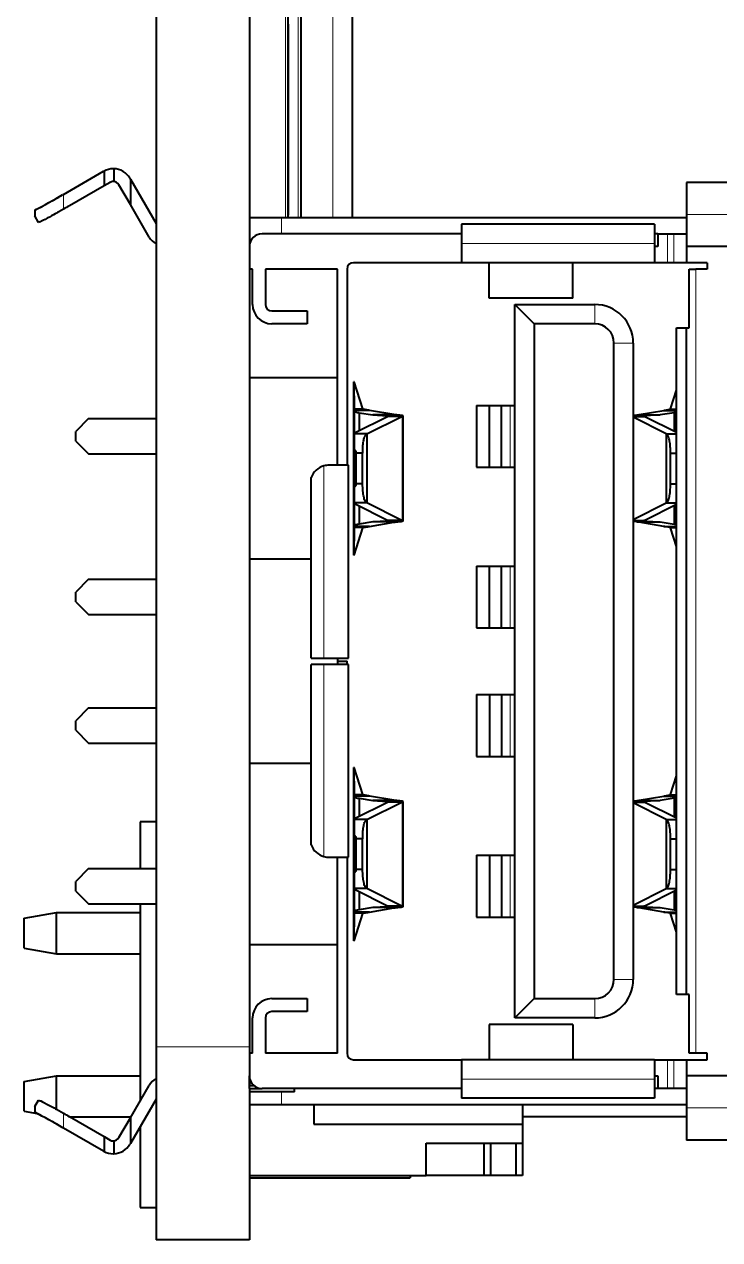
# Model space of a CAD drawing. Header units: millimetres. Extents: x 267.9 to 288.6, y 72.2 to 129.4.
# Drawn here: x 268.55 to 279.36, y 72.24 to 91.15 of the extents above; entities that cross this region are included whole.
import ezdxf

# ---------------------------------------------------------------- set-up
doc = ezdxf.new("R2010")
doc.units = ezdxf.units.MM
doc.header["$LTSCALE"] = 12.7
doc.layers.add('TANGENT_LINES', color=7, linetype='Continuous', lineweight=15)
doc.layers.add('Visible', color=7, linetype='Continuous', lineweight=40)

msp = doc.modelspace()

# ---------------------------------------------------------------- linework, layer by layer
at = {"layer": 'TANGENT_LINES'}
for p, q in [((272.607, 88.142), (272.607, 92.492)), ((272.807, 88.142), (272.807, 92.492)), ((273.347, 88.142), (273.347, 92.242)), ((272.652, 91.151), (272.647, 91.151)), ((272.652, 91.118), (272.647, 91.118)), ((272.652, 91.079), (272.647, 91.079)), ((272.652, 91.02), (272.647, 91.02)), ((272.652, 90.923), (272.647, 90.923)), ((272.652, 90.724), (272.647, 90.724)), ((272.652, 90.558), (272.647, 90.558)), ((272.652, 90.414), (272.647, 90.414)), ((272.652, 90.281), (272.647, 90.281)), ((272.652, 90.237), (272.647, 90.237)), ((272.652, 90.189), (272.647, 90.189)), ((272.652, 90.145), (272.647, 90.145)), ((272.652, 90.113), (272.647, 90.113)), ((272.652, 90.034), (272.647, 90.034)), ((272.652, 90.012), (272.647, 90.012)), ((272.652, 89.996), (272.647, 89.996)), ((272.652, 89.979), (272.647, 89.979)), ((272.652, 89.956), (272.647, 89.956)), ((272.652, 89.94), (272.647, 89.94)), ((272.652, 89.925), (272.647, 89.925)), ((272.652, 89.911), (272.647, 89.911)), ((272.652, 89.883), (272.647, 89.883)), ((272.652, 89.87), (272.647, 89.87)), ((272.652, 89.858), (272.647, 89.858)), ((272.652, 89.831), (272.647, 89.831)), ((272.652, 89.796), (272.647, 89.796)), ((272.652, 89.758), (272.647, 89.758)), ((272.652, 89.718), (272.647, 89.718)), ((272.652, 89.703), (272.647, 89.703)), ((272.652, 89.684), (272.647, 89.684)), ((272.652, 89.666), (272.647, 89.666)), ((272.652, 89.649), (272.647, 89.649)), ((272.652, 89.61), (272.647, 89.61)), ((272.652, 89.566), (272.647, 89.566)), ((272.652, 89.521), (272.647, 89.521)), ((272.652, 89.475), (272.647, 89.475)), ((272.652, 89.453), (272.647, 89.453)), ((272.652, 89.434), (272.647, 89.434)), ((272.652, 89.42), (272.647, 89.42)), ((272.652, 89.412), (272.647, 89.412)), ((272.652, 89.389), (272.647, 89.389)), ((272.652, 89.349), (272.647, 89.349)), ((272.652, 89.305), (272.647, 89.305)), ((272.652, 89.262), (272.647, 89.262)), ((272.652, 89.231), (272.647, 89.231)), ((272.652, 89.207), (272.647, 89.207)), ((272.652, 89.178), (272.647, 89.178)), ((272.652, 89.143), (272.647, 89.143)), ((272.652, 89.104), (272.647, 89.104)), ((272.652, 89.077), (272.647, 89.077)), ((272.652, 89.051), (272.647, 89.051)), ((272.652, 89.015), (272.647, 89.015)), ((272.652, 88.982), (272.647, 88.982)), ((272.652, 88.954), (272.647, 88.954)), ((272.652, 88.927), (272.647, 88.927)), ((272.652, 88.895), (272.647, 88.895)), ((272.652, 88.848), (272.647, 88.848)), ((272.652, 88.818), (272.647, 88.818)), ((272.652, 88.787), (272.647, 88.787)), ((272.652, 88.745), (272.647, 88.745)), ((272.652, 88.717), (272.647, 88.717)), ((272.652, 88.697), (272.647, 88.697)), ((269.157, 88.505), (269.157, 88.275)), ((272.652, 88.677), (272.647, 88.677)), ((272.652, 88.652), (272.647, 88.652)), ((272.652, 88.611), (272.647, 88.611)), ((272.652, 88.563), (272.647, 88.563)), ((272.652, 88.518), (272.647, 88.518)), ((272.652, 88.488), (272.647, 88.488)), ((272.652, 88.465), (272.647, 88.465)), ((272.652, 88.443), (272.647, 88.443)), ((272.652, 88.427), (272.647, 88.427)), ((272.652, 88.422), (272.647, 88.422)), ((272.652, 88.42), (272.647, 88.42)), ((272.652, 88.417), (272.647, 88.417)), ((272.652, 88.411), (272.647, 88.411)), ((272.652, 88.404), (272.647, 88.404)), ((272.652, 88.379), (272.647, 88.379)), ((272.652, 88.355), (272.647, 88.355)), ((272.652, 88.338), (272.647, 88.338)), ((272.652, 88.331), (272.647, 88.331)), ((272.652, 88.326), (272.647, 88.326)), ((272.652, 88.317), (272.647, 88.317)), ((272.547, 88.142), (272.547, 87.892)), ((272.652, 88.301), (272.647, 88.301)), ((272.652, 88.286), (272.647, 88.286)), ((272.652, 88.276), (272.647, 88.276)), ((272.652, 88.271), (272.647, 88.271)), ((272.652, 88.267), (272.647, 88.267)), ((272.652, 88.262), (272.647, 88.262)), ((272.652, 88.254), (272.647, 88.254)), ((272.652, 88.244), (272.647, 88.244)), ((272.652, 88.227), (272.647, 88.227)), ((272.652, 88.219), (272.647, 88.219)), ((272.652, 88.211), (272.647, 88.211)), ((281.847, 88.192), (278.847, 88.192)), ((278.347, 87.742), (275.347, 87.742)), ((278.547, 87.442), (278.547, 87.892)), ((278.647, 87.442), (278.647, 87.892)), ((278.988, 87.342), (278.988, 75.142)), ((277.417, 86.792), (277.417, 86.492)), ((278.017, 86.192), (277.717, 86.192)), ((273.675, 85.166), (273.675, 84.786)), ((276.101, 84.262), (276.101, 85.222)), ((273.207, 81.292), (273.207, 84.281)), ((273.675, 83.699), (273.675, 83.318)), ((276.101, 81.762), (276.101, 82.722)), ((273.207, 78.203), (273.207, 81.192)), ((276.101, 80.722), (276.101, 79.762)), ((273.675, 79.166), (273.675, 78.786)), ((276.101, 78.222), (276.101, 77.262)), ((273.675, 77.699), (273.675, 77.318)), ((277.717, 76.292), (278.017, 76.292)), ((277.417, 75.992), (277.417, 75.692)), ((272.047, 75.242), (270.597, 75.242)), ((278.547, 74.592), (278.547, 75.042)), ((278.647, 74.592), (278.647, 75.042)), ((278.347, 74.742), (275.347, 74.742)), ((272.547, 74.342), (272.547, 74.542)), ((269.157, 74.209), (269.157, 73.979)), ((281.847, 74.292), (278.847, 74.292))]:
    msp.add_line(p, q, dxfattribs=at)
at = {"layer": 'Visible'}
for p, q in [((270.597, 125.242), (270.597, 75.242)), ((272.047, 110.942), (272.047, 87.692)), ((272.647, 92.492), (272.647, 88.142)), ((272.847, 92.492), (272.847, 88.142)), ((273.647, 92.242), (273.647, 88.142)), ((272.652, 91.151), (272.652, 91.118)), ((272.652, 91.118), (272.652, 91.079)), ((272.652, 91.079), (272.652, 91.02)), ((272.652, 91.02), (272.652, 90.923)), ((272.652, 90.923), (272.652, 90.724)), ((272.652, 90.724), (272.652, 90.558)), ((272.652, 90.558), (272.652, 90.414)), ((272.652, 90.414), (272.652, 90.281)), ((272.652, 90.281), (272.652, 90.237)), ((272.652, 90.237), (272.652, 90.189)), ((272.652, 90.048), (272.647, 90.048)), ((272.652, 90.189), (272.652, 90.145)), ((272.652, 90.145), (272.652, 90.113)), ((272.652, 90.113), (272.652, 90.048)), ((272.652, 90.048), (272.652, 90.034)), ((272.652, 90.034), (272.652, 90.012)), ((272.652, 90.012), (272.652, 89.996)), ((272.847, 90.028), (272.847, 89.867)), ((272.652, 89.902), (272.647, 89.902)), ((272.652, 89.895), (272.647, 89.895)), ((272.652, 89.996), (272.652, 89.979)), ((272.652, 89.979), (272.652, 89.955)), ((272.652, 89.955), (272.652, 89.94)), ((272.652, 89.94), (272.652, 89.924)), ((272.652, 89.924), (272.652, 89.911)), ((272.652, 89.911), (272.652, 89.902)), ((272.652, 89.902), (272.652, 89.895)), ((272.652, 89.895), (272.652, 89.883)), ((272.652, 89.883), (272.652, 89.87)), ((272.652, 89.87), (272.652, 89.858)), ((272.652, 89.858), (272.652, 89.831)), ((272.652, 89.831), (272.652, 89.796)), ((272.652, 89.796), (272.652, 89.758)), ((272.652, 89.758), (272.652, 89.718)), ((272.652, 89.718), (272.652, 89.703)), ((272.652, 89.703), (272.652, 89.684)), ((272.652, 89.684), (272.652, 89.666)), ((272.652, 89.666), (272.652, 89.649)), ((272.652, 89.649), (272.652, 89.61)), ((272.652, 89.61), (272.652, 89.566)), ((272.652, 89.566), (272.652, 89.521)), ((272.652, 89.521), (272.652, 89.475)), ((272.652, 89.475), (272.652, 89.453)), ((272.652, 89.453), (272.652, 89.434)), ((272.652, 89.434), (272.652, 89.42)), ((272.652, 89.42), (272.652, 89.412)), ((272.652, 89.412), (272.652, 89.389)), ((272.652, 89.389), (272.652, 89.349)), ((272.652, 89.349), (272.652, 89.305)), ((272.652, 89.305), (272.652, 89.262)), ((272.652, 89.262), (272.652, 89.231)), ((272.652, 89.231), (272.652, 89.207)), ((272.652, 89.207), (272.652, 89.178)), ((272.652, 89.178), (272.652, 89.143)), ((272.652, 89.143), (272.652, 89.104)), ((272.652, 89.104), (272.652, 89.077)), ((272.652, 89.077), (272.652, 89.051)), ((269.937, 88.904), (269.937, 88.704)), ((272.652, 89.051), (272.652, 89.015)), ((272.652, 89.015), (272.652, 88.982)), ((272.652, 88.982), (272.652, 88.954)), ((272.652, 88.954), (272.652, 88.927)), ((272.652, 88.927), (272.652, 88.895)), ((272.652, 88.895), (272.652, 88.848)), ((269.157, 88.505), (269.78, 88.864)), ((269.787, 88.868), (269.787, 88.637)), ((269.88, 88.691), (269.787, 88.637)), ((270.19, 88.755), (270.196, 88.744)), ((270.196, 88.744), (270.597, 88.054)), ((270.196, 88.744), (270.196, 88.347)), ((272.652, 88.848), (272.652, 88.818)), ((272.652, 88.818), (272.652, 88.787)), ((272.652, 88.787), (272.652, 88.745)), ((272.652, 88.745), (272.652, 88.717)), ((272.652, 88.717), (272.652, 88.697)), ((272.652, 88.697), (272.652, 88.677)), ((281.847, 88.692), (278.847, 88.692)), ((278.847, 88.692), (278.847, 88.192)), ((269.149, 88.501), (269.157, 88.505)), ((269.787, 88.637), (269.249, 88.328)), ((270.196, 88.347), (270.018, 88.655)), ((272.652, 88.677), (272.652, 88.652)), ((272.652, 88.652), (272.652, 88.611)), ((272.652, 88.611), (272.652, 88.563)), ((272.652, 88.563), (272.652, 88.518)), ((272.652, 88.518), (272.652, 88.488)), ((270.489, 87.842), (270.196, 88.347)), ((272.652, 88.332), (272.647, 88.332)), ((272.652, 88.488), (272.652, 88.465)), ((272.652, 88.465), (272.652, 88.443)), ((272.652, 88.443), (272.652, 88.427)), ((272.652, 88.427), (272.652, 88.422)), ((272.652, 88.422), (272.652, 88.42)), ((272.652, 88.42), (272.652, 88.417)), ((272.652, 88.417), (272.652, 88.411)), ((272.652, 88.411), (272.652, 88.404)), ((272.652, 88.404), (272.652, 88.379)), ((272.652, 88.379), (272.652, 88.355)), ((272.652, 88.355), (272.652, 88.338)), ((272.652, 88.338), (272.652, 88.332)), ((272.652, 88.332), (272.652, 88.331)), ((272.652, 88.331), (272.652, 88.326)), ((272.652, 88.326), (272.652, 88.317)), ((272.652, 88.317), (272.652, 88.301)), ((268.71, 88.26), (268.71, 88.171)), ((268.769, 88.07), (268.71, 88.171)), ((269.157, 88.275), (269.083, 88.234)), ((269.157, 88.275), (269.083, 88.234)), ((272.547, 88.142), (272.047, 88.142)), ((278.847, 88.142), (272.547, 88.142)), ((272.652, 88.269), (272.647, 88.269)), ((272.647, 88.219), (272.652, 88.219)), ((272.647, 88.207), (272.652, 88.207)), ((272.652, 88.196), (272.647, 88.196)), ((272.652, 88.191), (272.647, 88.191)), ((272.652, 88.183), (272.647, 88.183)), ((272.647, 88.181), (272.652, 88.181)), ((272.652, 88.301), (272.652, 88.286)), ((272.652, 88.286), (272.652, 88.276)), ((272.652, 88.276), (272.652, 88.271)), ((272.652, 88.271), (272.652, 88.269)), ((272.652, 88.269), (272.652, 88.267)), ((272.652, 88.267), (272.652, 88.262)), ((272.652, 88.262), (272.652, 88.254)), ((272.652, 88.254), (272.652, 88.244)), ((272.652, 88.244), (272.652, 88.227)), ((272.652, 88.227), (272.652, 88.219)), ((272.652, 88.219), (272.652, 88.219)), ((272.652, 88.218), (272.652, 88.211)), ((272.652, 88.211), (272.652, 88.207)), ((272.652, 88.207), (272.652, 88.197)), ((272.652, 88.196), (272.652, 88.191)), ((272.652, 88.191), (272.652, 88.183)), ((272.652, 88.183), (272.652, 88.181)), ((278.847, 88.192), (278.847, 87.692)), ((275.347, 88.042), (275.347, 87.742)), ((278.347, 88.042), (275.347, 88.042)), ((278.347, 88.042), (278.347, 87.742)), ((275.347, 87.892), (272.247, 87.892)), ((275.347, 87.742), (275.347, 87.442)), ((278.397, 87.892), (278.347, 87.892)), ((278.347, 87.742), (278.347, 87.442)), ((278.397, 87.892), (278.397, 87.692)), ((278.397, 87.892), (278.547, 87.892)), ((278.547, 87.892), (278.647, 87.892)), ((278.647, 87.892), (278.847, 87.892)), ((272.047, 87.692), (272.047, 87.342)), ((278.397, 87.692), (278.347, 87.692)), ((278.847, 87.692), (278.847, 87.442)), ((281.847, 87.692), (278.847, 87.692)), ((275.347, 87.442), (273.667, 87.442)), ((278.347, 87.442), (275.347, 87.442)), ((275.777, 86.892), (275.777, 87.442)), ((277.077, 86.892), (277.077, 87.442)), ((278.547, 87.442), (278.347, 87.442)), ((278.647, 87.442), (278.547, 87.442)), ((278.847, 87.442), (278.647, 87.442)), ((279.168, 87.442), (278.847, 87.442)), ((279.168, 87.442), (279.168, 87.342)), ((272.047, 87.342), (272.047, 85.652)), ((272.097, 87.342), (272.047, 87.342)), ((272.097, 86.792), (272.097, 87.342)), ((272.297, 87.342), (272.297, 86.792)), ((273.417, 87.342), (272.297, 87.342)), ((273.417, 84.292), (273.417, 87.342)), ((273.567, 87.342), (273.567, 84.292)), ((278.888, 86.427), (278.888, 87.342)), ((278.888, 87.342), (278.988, 87.342)), ((279.168, 87.342), (278.988, 87.342)), ((277.077, 86.892), (275.777, 86.892)), ((272.397, 86.692), (272.947, 86.692)), ((272.947, 86.692), (272.947, 86.492)), ((276.177, 75.692), (276.177, 86.792)), ((276.177, 86.792), (276.477, 86.492)), ((276.177, 86.792), (277.417, 86.792)), ((272.947, 86.492), (272.397, 86.492)), ((277.417, 86.492), (276.477, 86.492)), ((276.477, 86.492), (276.477, 75.992)), ((278.688, 76.057), (278.688, 86.427)), ((278.688, 86.427), (278.847, 86.427)), ((278.847, 76.057), (278.847, 86.427)), ((278.847, 86.427), (278.888, 86.427)), ((277.717, 76.292), (277.717, 86.192)), ((278.017, 86.192), (278.017, 76.292)), ((273.417, 85.652), (272.047, 85.652)), ((272.047, 85.652), (272.047, 82.832)), ((273.673, 84.264), (273.673, 85.591)), ((273.675, 85.591), (273.673, 85.591)), ((273.673, 85.591), (273.675, 85.166)), ((273.809, 85.167), (273.675, 85.591)), ((278.596, 85.167), (278.688, 85.459)), ((273.675, 85.166), (273.675, 85.162)), ((273.818, 85.161), (273.675, 85.161)), ((273.914, 85.145), (273.675, 85.145)), ((273.675, 85.145), (273.675, 85.127)), ((273.675, 85.127), (273.675, 83.357)), ((273.752, 85.109), (273.752, 84.822)), ((273.752, 85.109), (273.967, 85.073)), ((274.294, 85.081), (273.914, 85.145)), ((275.581, 85.222), (275.581, 84.262)), ((275.581, 85.222), (275.783, 85.222)), ((275.783, 85.222), (275.968, 85.222)), ((275.783, 84.262), (275.783, 85.222)), ((275.968, 84.262), (275.968, 85.222)), ((275.968, 85.222), (276.101, 85.222)), ((276.101, 85.222), (276.177, 85.222)), ((278.111, 85.081), (278.491, 85.145)), ((278.653, 85.109), (278.438, 85.073)), ((278.491, 85.145), (278.688, 85.145)), ((278.587, 85.162), (278.688, 85.162)), ((278.653, 85.109), (278.653, 84.822)), ((269.547, 85.017), (269.347, 84.817)), ((269.547, 85.017), (270.597, 85.017)), ((274.208, 85.051), (273.684, 84.788)), ((273.876, 84.78), (274.416, 85.051)), ((273.967, 85.073), (274.19, 85.062)), ((274.334, 85.073), (273.967, 85.073)), ((274.19, 85.062), (274.19, 85.042)), ((274.416, 85.051), (274.208, 85.051)), ((274.237, 85.057), (274.233, 85.056)), ((274.416, 85.051), (274.425, 85.053)), ((274.426, 85.053), (274.438, 85.058)), ((274.426, 85.053), (274.426, 83.432)), ((274.438, 83.427), (274.438, 85.058)), ((278.016, 85.068), (278.071, 85.073)), ((278.017, 85.051), (278.196, 85.051)), ((278.529, 84.78), (278.017, 85.037)), ((278.071, 85.073), (278.438, 85.073)), ((278.167, 85.057), (278.171, 85.056)), ((278.196, 85.051), (278.688, 84.804)), ((278.438, 85.073), (278.215, 85.062)), ((278.215, 85.062), (278.215, 85.041)), ((269.347, 84.667), (269.347, 84.817)), ((273.684, 84.788), (273.677, 84.784)), ((273.677, 84.784), (273.677, 84.778)), ((273.677, 84.784), (273.677, 83.7)), ((273.873, 84.779), (273.677, 84.779)), ((273.876, 84.78), (273.876, 83.704)), ((278.528, 84.78), (278.528, 83.704)), ((278.531, 84.778), (278.688, 84.778)), ((269.347, 84.667), (269.547, 84.467)), ((273.679, 84.546), (273.679, 83.938)), ((269.547, 84.467), (270.597, 84.467)), ((273.702, 84.481), (273.702, 84.003)), ((273.808, 84.481), (273.702, 84.481)), ((273.808, 84.003), (273.808, 84.481)), ((278.596, 84.481), (278.688, 84.481)), ((278.596, 84.003), (278.596, 84.481)), ((273.587, 84.292), (273.287, 84.292)), ((273.587, 81.292), (273.587, 84.292)), ((273.673, 82.893), (273.673, 84.264)), ((275.581, 84.262), (275.783, 84.262)), ((275.783, 84.262), (275.968, 84.262)), ((275.968, 84.262), (276.101, 84.262)), ((276.101, 84.262), (276.177, 84.262)), ((273.007, 81.292), (273.007, 84.1)), ((273.808, 84.003), (273.702, 84.003)), ((278.596, 84.003), (278.688, 84.003)), ((273.677, 83.706), (273.677, 83.7)), ((273.873, 83.706), (273.677, 83.706)), ((273.677, 83.7), (273.684, 83.696)), ((273.684, 83.696), (274.208, 83.433)), ((273.752, 83.662), (273.752, 83.375)), ((274.416, 83.433), (273.876, 83.704)), ((278.017, 83.448), (278.529, 83.704)), ((278.688, 83.68), (278.196, 83.433)), ((278.531, 83.705), (278.688, 83.705)), ((278.653, 83.662), (278.653, 83.375)), ((273.967, 83.411), (273.752, 83.375)), ((273.914, 83.339), (274.294, 83.403)), ((274.19, 83.422), (273.967, 83.411)), ((274.334, 83.411), (273.967, 83.411)), ((274.19, 83.443), (274.19, 83.422)), ((274.416, 83.433), (274.208, 83.433)), ((274.233, 83.428), (274.237, 83.427)), ((274.425, 83.432), (274.416, 83.433)), ((274.438, 83.427), (274.426, 83.432)), ((278.071, 83.411), (278.016, 83.416)), ((278.017, 83.433), (278.196, 83.433)), ((278.071, 83.411), (278.438, 83.411)), ((278.491, 83.339), (278.111, 83.403)), ((278.171, 83.428), (278.167, 83.427)), ((278.215, 83.443), (278.215, 83.422)), ((278.215, 83.422), (278.438, 83.411)), ((278.438, 83.411), (278.653, 83.375)), ((273.675, 83.318), (273.673, 82.893)), ((273.675, 83.357), (273.675, 83.339)), ((273.914, 83.339), (273.675, 83.339)), ((273.818, 83.323), (273.675, 83.323)), ((273.675, 83.323), (273.675, 83.318)), ((273.675, 82.893), (273.809, 83.317)), ((278.491, 83.339), (278.688, 83.339)), ((278.587, 83.323), (278.688, 83.323)), ((278.688, 83.025), (278.596, 83.317)), ((272.047, 82.832), (272.047, 79.652)), ((273.007, 82.832), (272.047, 82.832)), ((273.675, 82.893), (273.673, 82.893)), ((275.581, 82.722), (275.581, 81.762)), ((275.581, 82.722), (275.783, 82.722)), ((275.783, 82.722), (275.968, 82.722)), ((275.783, 81.762), (275.783, 82.722)), ((275.968, 81.762), (275.968, 82.722)), ((275.968, 82.722), (276.101, 82.722)), ((276.101, 82.722), (276.177, 82.722)), ((269.547, 82.517), (269.347, 82.317)), ((269.547, 82.517), (270.597, 82.517)), ((269.347, 82.167), (269.347, 82.317)), ((269.347, 82.167), (269.547, 81.967)), ((269.547, 81.967), (270.597, 81.967)), ((275.581, 81.762), (275.783, 81.762)), ((275.783, 81.762), (275.968, 81.762)), ((275.968, 81.762), (276.101, 81.762)), ((276.101, 81.762), (276.177, 81.762)), ((273.007, 81.292), (273.207, 81.292)), ((273.207, 81.192), (273.007, 81.192)), ((273.007, 78.384), (273.007, 81.192)), ((273.207, 81.292), (273.587, 81.292)), ((273.587, 81.192), (273.207, 81.192)), ((273.417, 81.292), (273.417, 81.194)), ((273.417, 81.242), (273.567, 81.242)), ((273.567, 81.192), (273.567, 81.242)), ((273.587, 78.192), (273.587, 81.192)), ((275.581, 80.722), (275.581, 79.762)), ((275.581, 80.722), (275.783, 80.722)), ((275.783, 80.722), (275.968, 80.722)), ((275.783, 80.722), (275.783, 79.762)), ((275.968, 80.722), (275.968, 79.762)), ((275.968, 80.722), (276.101, 80.722)), ((276.101, 80.722), (276.177, 80.722)), ((269.547, 80.517), (269.347, 80.317)), ((269.547, 80.517), (270.597, 80.517)), ((269.347, 80.167), (269.347, 80.317)), ((269.347, 80.167), (269.547, 79.967)), ((269.547, 79.967), (270.597, 79.967)), ((273.007, 79.652), (272.047, 79.652)), ((272.047, 79.652), (272.047, 76.832)), ((275.581, 79.762), (275.783, 79.762)), ((275.783, 79.762), (275.968, 79.762)), ((275.968, 79.762), (276.101, 79.762)), ((276.101, 79.762), (276.177, 79.762)), ((273.675, 79.591), (273.673, 79.591)), ((273.673, 79.591), (273.675, 79.166)), ((273.673, 76.893), (273.673, 79.591)), ((273.809, 79.167), (273.675, 79.591)), ((278.596, 79.167), (278.688, 79.459)), ((273.675, 79.166), (273.675, 79.162)), ((273.818, 79.161), (273.675, 79.161)), ((273.675, 79.145), (273.675, 79.127)), ((273.914, 79.145), (273.675, 79.145)), ((273.675, 79.127), (273.675, 77.357)), ((274.208, 79.051), (273.684, 78.788)), ((273.752, 79.109), (273.967, 79.073)), ((273.752, 79.109), (273.752, 78.822)), ((273.876, 78.78), (274.416, 79.051)), ((274.294, 79.081), (273.914, 79.145)), ((273.967, 79.073), (274.19, 79.062)), ((274.334, 79.073), (273.967, 79.073)), ((274.19, 79.062), (274.19, 79.042)), ((274.416, 79.051), (274.208, 79.051)), ((274.237, 79.057), (274.233, 79.056)), ((274.416, 79.051), (274.425, 79.053)), ((274.426, 79.053), (274.438, 79.058)), ((274.426, 79.053), (274.426, 77.432)), ((274.438, 77.427), (274.438, 79.058)), ((278.016, 79.068), (278.071, 79.073)), ((278.017, 79.051), (278.196, 79.051)), ((278.071, 79.073), (278.438, 79.073)), ((278.111, 79.081), (278.491, 79.145)), ((278.167, 79.057), (278.171, 79.056)), ((278.196, 79.051), (278.688, 78.804)), ((278.438, 79.073), (278.215, 79.062)), ((278.215, 79.062), (278.215, 79.041)), ((278.653, 79.109), (278.438, 79.073)), ((278.491, 79.145), (278.688, 79.145)), ((278.587, 79.162), (278.688, 79.162)), ((278.653, 79.109), (278.653, 78.822)), ((278.529, 78.78), (278.017, 79.037)), ((270.597, 78.742), (270.347, 78.742)), ((270.347, 78.742), (270.347, 78.017)), ((273.684, 78.788), (273.677, 78.784)), ((273.677, 78.784), (273.677, 78.778)), ((273.677, 78.784), (273.677, 77.7)), ((273.873, 78.779), (273.677, 78.779)), ((273.876, 78.78), (273.876, 77.704)), ((278.528, 78.78), (278.528, 77.704)), ((278.531, 78.778), (278.688, 78.778)), ((273.679, 78.546), (273.679, 77.938)), ((273.702, 78.481), (273.702, 78.003)), ((273.808, 78.481), (273.702, 78.481)), ((273.808, 78.003), (273.808, 78.481)), ((278.596, 78.481), (278.688, 78.481)), ((278.596, 78.003), (278.596, 78.481)), ((273.287, 78.192), (273.587, 78.192)), ((273.417, 75.142), (273.417, 78.192)), ((273.567, 78.192), (273.567, 75.142)), ((275.581, 78.222), (275.581, 77.262)), ((275.581, 78.222), (275.783, 78.222)), ((275.783, 78.222), (275.968, 78.222)), ((275.783, 78.222), (275.783, 77.262)), ((275.968, 78.222), (275.968, 77.262)), ((275.968, 78.222), (276.101, 78.222)), ((276.101, 78.222), (276.177, 78.222)), ((269.547, 78.017), (269.347, 77.817)), ((269.547, 78.017), (270.597, 78.017)), ((273.808, 78.003), (273.702, 78.003)), ((278.596, 78.003), (278.688, 78.003)), ((269.347, 77.667), (269.347, 77.817)), ((269.347, 77.667), (269.547, 77.467)), ((273.677, 77.706), (273.677, 77.7)), ((273.873, 77.706), (273.677, 77.706)), ((273.677, 77.7), (273.684, 77.696)), ((273.684, 77.696), (274.208, 77.433)), ((273.752, 77.662), (273.752, 77.375)), ((274.416, 77.433), (273.876, 77.704)), ((278.017, 77.448), (278.529, 77.704)), ((278.688, 77.68), (278.196, 77.433)), ((278.531, 77.705), (278.688, 77.705)), ((278.653, 77.662), (278.653, 77.375)), ((269.547, 77.467), (270.597, 77.467)), ((270.347, 77.467), (270.347, 74.397)), ((273.675, 77.357), (273.675, 77.339)), ((273.914, 77.339), (273.675, 77.339)), ((273.967, 77.411), (273.752, 77.375)), ((273.914, 77.339), (274.294, 77.403)), ((274.19, 77.422), (273.967, 77.411)), ((274.334, 77.411), (273.967, 77.411)), ((274.19, 77.443), (274.19, 77.422)), ((274.416, 77.433), (274.208, 77.433)), ((274.233, 77.428), (274.237, 77.427)), ((274.425, 77.432), (274.416, 77.433)), ((274.438, 77.427), (274.426, 77.432)), ((278.071, 77.411), (278.016, 77.416)), ((278.017, 77.433), (278.196, 77.433)), ((278.071, 77.411), (278.438, 77.411)), ((278.491, 77.339), (278.111, 77.403)), ((278.171, 77.428), (278.167, 77.427)), ((278.215, 77.443), (278.215, 77.422)), ((278.215, 77.422), (278.438, 77.411)), ((278.438, 77.411), (278.653, 77.375)), ((278.491, 77.339), (278.688, 77.339)), ((268.547, 77.244), (269.047, 77.332)), ((268.547, 76.78), (268.547, 77.244)), ((269.047, 76.692), (269.047, 77.332)), ((269.047, 77.332), (270.347, 77.332)), ((273.675, 77.318), (273.673, 76.893)), ((273.818, 77.323), (273.675, 77.323)), ((273.675, 77.323), (273.675, 77.318)), ((273.675, 76.893), (273.809, 77.317)), ((275.581, 77.262), (275.783, 77.262)), ((275.783, 77.262), (275.968, 77.262)), ((275.968, 77.262), (276.101, 77.262)), ((276.101, 77.262), (276.177, 77.262)), ((278.587, 77.323), (278.688, 77.323)), ((278.688, 77.025), (278.596, 77.317)), ((268.547, 76.78), (269.047, 76.692)), ((272.047, 76.832), (272.047, 75.142)), ((273.417, 76.832), (272.047, 76.832)), ((273.675, 76.893), (273.673, 76.893)), ((269.047, 76.692), (270.347, 76.692)), ((278.847, 76.057), (278.688, 76.057)), ((278.888, 76.057), (278.847, 76.057)), ((278.888, 75.142), (278.888, 76.057)), ((272.397, 75.992), (272.947, 75.992)), ((272.947, 75.992), (272.947, 75.792)), ((276.477, 75.992), (276.177, 75.692)), ((276.477, 75.992), (277.417, 75.992)), ((272.097, 75.142), (272.097, 75.692)), ((272.297, 75.692), (272.297, 75.142)), ((272.947, 75.792), (272.397, 75.792)), ((277.417, 75.692), (276.177, 75.692)), ((275.777, 75.592), (275.777, 75.042)), ((277.077, 75.592), (275.777, 75.592)), ((277.077, 75.592), (277.077, 75.042)), ((270.597, 75.242), (270.597, 72.242)), ((272.047, 75.142), (272.047, 74.792)), ((272.097, 75.142), (272.047, 75.142)), ((273.417, 75.142), (272.297, 75.142)), ((278.988, 75.142), (278.888, 75.142)), ((279.168, 75.142), (278.988, 75.142)), ((279.168, 75.042), (279.168, 75.142)), ((273.667, 75.042), (275.347, 75.042)), ((278.347, 75.042), (275.347, 75.042)), ((275.347, 75.042), (275.347, 74.742)), ((278.347, 75.042), (278.547, 75.042)), ((278.347, 75.042), (278.347, 74.742)), ((278.547, 75.042), (278.647, 75.042)), ((278.647, 75.042), (278.847, 75.042)), ((278.847, 75.042), (279.168, 75.042)), ((278.847, 75.042), (278.847, 74.792)), ((268.547, 74.704), (269.047, 74.792)), ((268.547, 74.24), (268.547, 74.704)), ((269.047, 74.271), (269.047, 74.792)), ((269.047, 74.792), (270.347, 74.792)), ((272.047, 74.592), (272.047, 74.792)), ((272.047, 74.792), (272.047, 74.642)), ((272.047, 74.792), (272.047, 74.792)), ((272.049, 74.642), (272.049, 74.767)), ((275.347, 74.742), (275.347, 74.442)), ((278.347, 74.792), (278.397, 74.792)), ((278.347, 74.742), (278.347, 74.442)), ((278.397, 74.792), (278.397, 74.592)), ((281.847, 74.792), (278.847, 74.792)), ((278.847, 74.792), (278.847, 74.292)), ((270.196, 74.137), (270.489, 74.642)), ((272.047, 74.642), (272.115, 74.642)), ((272.047, 74.592), (272.247, 74.592)), ((272.047, 74.592), (272.047, 72.242)), ((272.547, 74.542), (272.047, 74.542)), ((275.347, 74.592), (272.247, 74.592)), ((272.747, 74.542), (272.547, 74.542)), ((272.747, 74.542), (272.747, 74.592)), ((278.397, 74.592), (278.347, 74.592)), ((278.547, 74.592), (278.397, 74.592)), ((278.647, 74.592), (278.547, 74.592)), ((278.847, 74.592), (278.647, 74.592)), ((268.71, 74.313), (268.769, 74.414)), ((268.71, 74.313), (268.71, 74.224)), ((268.769, 74.414), (268.795, 74.405)), ((268.769, 74.414), (268.795, 74.405)), ((270.597, 74.43), (270.196, 73.74)), ((272.547, 74.342), (272.047, 74.342)), ((278.847, 74.342), (272.547, 74.342)), ((273.048, 74.342), (273.048, 74.042)), ((278.347, 74.442), (275.347, 74.442)), ((276.297, 74.342), (276.297, 74.042)), ((268.547, 74.24), (268.749, 74.205)), ((269.047, 74.271), (269.157, 74.209)), ((269.047, 74.271), (269.157, 74.209)), ((269.249, 74.157), (269.787, 73.847)), ((269.256, 74.152), (270.205, 74.152)), ((270.018, 73.83), (270.196, 74.137)), ((270.196, 74.137), (270.196, 73.74)), ((278.847, 74.152), (276.297, 74.152)), ((278.847, 74.292), (278.847, 73.792)), ((269.157, 73.979), (269.149, 73.983)), ((269.78, 73.62), (269.157, 73.979)), ((270.347, 74), (270.347, 72.742)), ((273.048, 74.042), (276.297, 74.042)), ((276.297, 74.042), (276.297, 73.742)), ((269.787, 73.847), (269.88, 73.793)), ((269.787, 73.847), (269.787, 73.616)), ((269.937, 73.78), (269.937, 73.58)), ((281.847, 73.792), (278.847, 73.792)), ((270.196, 73.74), (270.19, 73.73)), ((274.798, 73.242), (274.798, 73.742)), ((274.798, 73.742), (276.297, 73.742)), ((275.698, 73.242), (275.698, 73.742)), ((275.798, 73.742), (275.798, 73.242)), ((276.197, 73.242), (276.197, 73.742)), ((276.297, 73.742), (276.297, 73.242)), ((272.047, 73.242), (274.798, 73.242)), ((272.047, 73.202), (274.547, 73.202)), ((274.547, 73.242), (274.547, 73.202)), ((275.698, 73.242), (274.798, 73.242)), ((275.798, 73.242), (275.698, 73.242)), ((276.197, 73.242), (275.798, 73.242)), ((276.297, 73.242), (276.197, 73.242)), ((270.347, 72.742), (270.597, 72.742)), ((272.047, 72.242), (270.597, 72.242))]:
    msp.add_line(p, q, dxfattribs=at)
at = {"layer": 'Visible', "flags": 128}
for points in [[(274.237, 83.427), (274.237, 83.427), (274.231, 83.425), (274.214, 83.423), (274.19, 83.422)], [(274.237, 77.427), (274.237, 77.427), (274.231, 77.425), (274.214, 77.423), (274.19, 77.422)]]:
    msp.add_lwpolyline(points, dxfattribs=at)
at = {"layer": 'Visible'}
for centre, radius, start, end in [((269.931, 88.602), 0.302, 90.0827, 118.4832), ((269.926, 88.597), 0.308, 88.086, 89.2445), ((269.926, 88.597), 0.308, 88.086, 89.2446), ((269.926, 88.597), 0.308, 30.8932, 88.0865), ((269.93, 88.603), 0.102, 90.0722, 119.6989), ((269.929, 88.602), 0.103, 85.9029, 89.3724), ((269.929, 88.602), 0.103, 85.9029, 89.3728), ((269.929, 88.602), 0.103, 30.9107, 85.9045), ((264.236, 96.894), 9.725, 297.3928, 300.3414), ((264.236, 96.894), 9.725, 299.1895, 300.3414), ((264.236, 96.894), 9.725, 297.3928, 298.139), ((270.754, 88), 0.308, 210.883, 239.5293), ((272.247, 87.692), 0.2, 90, 180), ((273.667, 87.342), 0.1, 90, 180), ((272.397, 86.792), 0.3, 180, 270), ((272.397, 86.792), 0.1, 180, 270), ((277.417, 86.192), 0.6, 0, 90), ((277.417, 86.192), 0.3, 360, 90), ((273.287, 83.992), 0.3, 105.466, 158.9605), ((273.287, 83.992), 0.3, 90, 105.466), ((273.287, 78.492), 0.3, 201.0395, 254.534), ((273.287, 78.492), 0.3, 254.534, 270), ((277.417, 76.292), 0.6, 270, 0), ((277.417, 76.292), 0.3, 270, 360), ((272.397, 75.692), 0.3, 90, 180), ((272.397, 75.692), 0.1, 90, 180), ((273.667, 75.142), 0.1, 180, 270), ((270.754, 74.484), 0.308, 120.5496, 149.2082), ((272.247, 74.792), 0.2, 180, 270), ((264.236, 65.59), 9.725, 61.8999, 62.6072), ((264.236, 65.59), 9.725, 59.6586, 62.6072), ((264.236, 65.59), 9.725, 59.6586, 60.8114), ((269.931, 73.883), 0.104, 240.6647, 269.7418), ((269.929, 73.883), 0.103, 270.6412, 274.1001), ((269.929, 73.883), 0.103, 270.6414, 274.1), ((269.929, 73.883), 0.103, 274.0984, 328.9459), ((269.93, 73.881), 0.301, 240.1712, 241.558), ((269.93, 73.881), 0.301, 241.5566, 270.0973), ((269.926, 73.887), 0.308, 270.8015, 271.9615), ((269.926, 73.887), 0.308, 270.8019, 271.9615), ((269.926, 73.887), 0.308, 271.961, 329.1982)]:
    msp.add_arc(centre, radius, start, end, dxfattribs=at)
at = {"layer": 'Visible', "extrusion": (0, 0, -1)}
for centre, major_axis, ratio, start_param, end_param in [((269.927, 88.608), (0, 0.296), 0.997406, 5.761576, 5.78622), ((260.645, 103.344), (0, 17.317), 0.997406, 2.620189, 2.626311), ((273.675, 84.402), (0, -0.767), 0.000051, 3.283385, 3.39112), ((273.912, 85.168), (0.104, 0), 0.140675, 2.717865, 3.092319), ((278.792, 84.402), (-1.22, 0), 0.628291, 1.32133, 1.369674), ((278.488, 85.176), (0.306, 0), 0.259746, 0.860195, 1.002243), ((278.268, 85.012), (-0.301, 0), 0.268978, 0.85535, 1.018724), ((277.584, 45.983), (0, 39.128), 0.280401, 0.053524, 0.055804), ((273.677, 84.487), (0, -0.296), 0.007149, 3.309123, 4.510849), ((277.595, 84.615), (3.884, 0), 0.146577, 3.431861, 3.434308), ((273.677, 83.997), (0, -0.296), 0.007149, 4.913929, 6.115655), ((277.595, 83.869), (3.884, 0), 0.146577, 2.848877, 2.851324), ((278.268, 83.472), (-0.301, 0), 0.268978, 5.264461, 5.427835), ((277.591, 122.087), (0, 38.714), 0.280401, 3.085781, 3.088085), ((273.675, 84.082), (0, -0.767), 0.000051, 6.033658, 6.141393), ((273.912, 83.317), (0.104, 0), 0.140679, 3.190866, 3.565321), ((278.792, 84.082), (-1.22, 0), 0.628291, 4.913511, 4.961855), ((278.488, 83.308), (-0.306, 0), 0.259746, 2.139367, 2.281402), ((273.675, 78.402), (0, -0.767), 0.000051, 3.283385, 3.39112), ((273.912, 79.168), (0.104, 0), 0.14068, 2.717865, 3.092319), ((278.268, 79.012), (-0.301, 0), 0.268978, 0.85535, 1.018724), ((277.584, 39.983), (0, 39.128), 0.280401, 0.053524, 0.055804), ((278.792, 78.402), (-1.22, 0), 0.628291, 1.32133, 1.369674), ((278.488, 79.176), (0.306, 0), 0.259746, 0.860195, 1.002243), ((273.677, 78.487), (0, -0.296), 0.007149, 3.309123, 4.510849), ((277.595, 78.615), (3.884, 0), 0.146577, 3.431861, 3.434308), ((273.677, 77.997), (0, -0.296), 0.007149, 4.913929, 6.115655), ((277.595, 77.869), (3.884, 0), 0.146577, 2.848877, 2.851324), ((273.675, 78.082), (0, -0.767), 0.000051, 6.033658, 6.141393), ((278.268, 77.472), (-0.301, 0), 0.268978, 5.264461, 5.427835), ((277.591, 116.087), (0, 38.714), 0.280401, 3.085781, 3.088085), ((278.792, 78.082), (-1.22, 0), 0.628291, 4.913511, 4.961855), ((278.488, 77.308), (-0.306, 0), 0.259746, 2.139367, 2.281402), ((273.912, 77.317), (0.104, 0), 0.14068, 3.190866, 3.565321), ((260.645, 59.14), (0, 17.317), 0.997406, 0.515282, 0.521404)]:
    msp.add_ellipse(centre, major_axis=major_axis, ratio=ratio, start_param=start_param, end_param=end_param, dxfattribs=at)
at = {"layer": 'Visible'}
for centre, major_axis, ratio, start_param, end_param in [((273.911, 85.179), (0.303, 0), 0.268978, 3.822793, 4.160307), ((273.613, 84.402), (1.22, 0), 0.628291, 1.321331, 1.369674), ((278.492, 85.168), (-0.104, 0), 0.140675, 2.718311, 3.09246), ((274.814, 46.397), (0, 38.714), 0.280401, 0.053508, 0.055812), ((274.135, 85.012), (0.302, 0), 0.268978, 0.855692, 1.01808), ((274.81, 84.615), (-3.884, 0), 0.146577, 3.431861, 3.434308), ((274.81, 83.869), (-3.884, 0), 0.146577, 2.848877, 2.851324), ((274.814, 122.087), (0, 38.714), 0.280401, 3.085781, 3.088085), ((274.135, 83.473), (0.302, 0), 0.268978, 5.265106, 5.427493), ((273.911, 83.305), (0.303, 0), 0.268978, 2.122878, 2.460392), ((273.613, 84.082), (1.22, 0), 0.628291, 4.913511, 4.961855), ((278.492, 83.317), (-0.104, 0), 0.140679, 3.190726, 3.564868), ((273.911, 79.179), (0.303, 0), 0.268978, 3.822793, 4.160307), ((273.613, 78.402), (1.22, 0), 0.628291, 1.321331, 1.369674), ((274.814, 40.397), (0, 38.714), 0.280401, 0.053508, 0.055812), ((274.135, 79.012), (0.302, 0), 0.268978, 0.855692, 1.01808), ((278.492, 79.168), (-0.104, 0), 0.14068, 2.718311, 3.09246), ((274.81, 78.615), (-3.884, 0), 0.146577, 3.431861, 3.434308), ((274.81, 77.869), (-3.884, 0), 0.146577, 2.848877, 2.851324), ((273.911, 77.305), (0.303, 0), 0.268978, 2.122878, 2.460392), ((273.613, 78.082), (1.22, 0), 0.628291, 4.913511, 4.961855), ((274.814, 116.087), (0, 38.714), 0.280401, 3.085781, 3.088085), ((274.135, 77.473), (0.302, 0), 0.268978, 5.265106, 5.427493), ((278.492, 77.317), (-0.104, 0), 0.14068, 3.190726, 3.564868)]:
    msp.add_ellipse(centre, major_axis=major_axis, ratio=ratio, start_param=start_param, end_param=end_param, dxfattribs=at)
for points, knots in [([(269.083, 88.234), (269.059, 88.22), (269.003, 88.189), (268.873, 88.118), (268.798, 88.08), (268.776, 88.072), (268.769, 88.07)], [0, 0, 0, 0, 0.263263, 0.602952, 0.854932, 1, 1, 1, 1]), ([(273.856, 85.154), (273.847, 85.155), (273.831, 85.158), (273.821, 85.16), (273.818, 85.161)], [0, 0, 0, 0, 0.585363, 1, 1, 1, 1]), ([(278.548, 85.154), (278.558, 85.155), (278.574, 85.158), (278.583, 85.16), (278.587, 85.161)], [0, 0, 0, 0, 0.585588, 1, 1, 1, 1]), ([(274.19, 85.062), (274.198, 85.062), (274.213, 85.061), (274.23, 85.06), (274.235, 85.058), (274.237, 85.057)], [0, 0, 0, 0, 0.426871, 0.776143, 1, 1, 1, 1]), ([(274.438, 85.058), (274.438, 85.058), (274.438, 85.058), (274.422, 85.065), (274.388, 85.068), (274.353, 85.071), (274.334, 85.073)], [0, 0, 0, 0, 0.015615, 0.22592, 0.570025, 1, 1, 1, 1]), ([(278.215, 85.062), (278.207, 85.062), (278.191, 85.061), (278.174, 85.06), (278.169, 85.058), (278.167, 85.057)], [0, 0, 0, 0, 0.426215, 0.775337, 1, 1, 1, 1]), ([(273.809, 84.481), (273.809, 84.514), (273.81, 84.577), (273.821, 84.663), (273.835, 84.728), (273.862, 84.773), (273.871, 84.777), (273.873, 84.779)], [0, 0, 0, 0, 0.259984, 0.50661, 0.727153, 0.910778, 1, 1, 1, 1]), ([(278.596, 84.481), (278.596, 84.514), (278.595, 84.577), (278.584, 84.663), (278.569, 84.728), (278.543, 84.773), (278.534, 84.777), (278.531, 84.779)], [0, 0, 0, 0, 0.259978, 0.506606, 0.72715, 0.910776, 1, 1, 1, 1]), ([(273.679, 84.546), (273.686, 84.536), (273.699, 84.515), (273.701, 84.492), (273.702, 84.481)], [0, 0, 0, 0, 0.51315, 1, 1, 1, 1]), ([(273.702, 84.003), (273.701, 83.992), (273.699, 83.969), (273.686, 83.949), (273.679, 83.938)], [0, 0, 0, 0, 0.48685, 1, 1, 1, 1]), ([(273.873, 83.705), (273.864, 83.715), (273.842, 83.737), (273.824, 83.806), (273.812, 83.884), (273.808, 83.984), (273.808, 83.998), (273.809, 84.003)], [0, 0, 0, 0, 0.172185, 0.38834, 0.633308, 0.89131, 1, 1, 1, 1]), ([(278.531, 83.705), (278.541, 83.715), (278.563, 83.737), (278.581, 83.806), (278.593, 83.884), (278.596, 83.984), (278.596, 83.998), (278.596, 84.003)], [0, 0, 0, 0, 0.172183, 0.388337, 0.633301, 0.891302, 1, 1, 1, 1]), ([(274.334, 83.411), (274.353, 83.413), (274.388, 83.416), (274.422, 83.419), (274.438, 83.426), (274.438, 83.427), (274.438, 83.427)], [0, 0, 0, 0, 0.429975, 0.77408, 0.984385, 1, 1, 1, 1]), ([(278.167, 83.427), (278.169, 83.426), (278.174, 83.425), (278.191, 83.423), (278.207, 83.422), (278.215, 83.422)], [0, 0, 0, 0, 0.224663, 0.573785, 1, 1, 1, 1]), ([(273.818, 83.323), (273.824, 83.325), (273.837, 83.328), (273.85, 83.33), (273.856, 83.331)], [0, 0, 0, 0, 0.504967, 1, 1, 1, 1]), ([(278.587, 83.323), (278.581, 83.325), (278.568, 83.328), (278.555, 83.33), (278.548, 83.331)], [0, 0, 0, 0, 0.505163, 1, 1, 1, 1]), ([(273.856, 79.154), (273.847, 79.155), (273.831, 79.158), (273.821, 79.16), (273.818, 79.161)], [0, 0, 0, 0, 0.585363, 1, 1, 1, 1]), ([(274.19, 79.062), (274.198, 79.062), (274.213, 79.061), (274.23, 79.06), (274.235, 79.058), (274.237, 79.057)], [0, 0, 0, 0, 0.426871, 0.776143, 1, 1, 1, 1]), ([(274.438, 79.058), (274.438, 79.058), (274.438, 79.058), (274.422, 79.065), (274.388, 79.068), (274.353, 79.071), (274.334, 79.073)], [0, 0, 0, 0, 0.015615, 0.22592, 0.570025, 1, 1, 1, 1]), ([(278.215, 79.062), (278.207, 79.062), (278.191, 79.061), (278.174, 79.06), (278.169, 79.058), (278.167, 79.057)], [0, 0, 0, 0, 0.426215, 0.775337, 1, 1, 1, 1]), ([(278.548, 79.154), (278.558, 79.155), (278.574, 79.158), (278.583, 79.16), (278.587, 79.161)], [0, 0, 0, 0, 0.585588, 1, 1, 1, 1]), ([(273.809, 78.481), (273.809, 78.514), (273.81, 78.577), (273.821, 78.663), (273.835, 78.728), (273.862, 78.773), (273.871, 78.777), (273.873, 78.779)], [0, 0, 0, 0, 0.259984, 0.50661, 0.727153, 0.910778, 1, 1, 1, 1]), ([(278.596, 78.481), (278.596, 78.514), (278.595, 78.577), (278.584, 78.663), (278.569, 78.728), (278.543, 78.773), (278.534, 78.777), (278.531, 78.779)], [0, 0, 0, 0, 0.259978, 0.506606, 0.72715, 0.910775, 1, 1, 1, 1]), ([(273.679, 78.546), (273.686, 78.536), (273.699, 78.515), (273.701, 78.492), (273.702, 78.481)], [0, 0, 0, 0, 0.51315, 1, 1, 1, 1]), ([(273.702, 78.003), (273.701, 77.992), (273.699, 77.969), (273.686, 77.949), (273.679, 77.938)], [0, 0, 0, 0, 0.48685, 1, 1, 1, 1]), ([(273.873, 77.705), (273.864, 77.715), (273.842, 77.737), (273.824, 77.806), (273.812, 77.884), (273.808, 77.984), (273.808, 77.998), (273.809, 78.003)], [0, 0, 0, 0, 0.172185, 0.38834, 0.633308, 0.89131, 1, 1, 1, 1]), ([(278.531, 77.705), (278.541, 77.715), (278.563, 77.737), (278.581, 77.806), (278.593, 77.884), (278.596, 77.984), (278.596, 77.998), (278.596, 78.003)], [0, 0, 0, 0, 0.172183, 0.388337, 0.633301, 0.891302, 1, 1, 1, 1]), ([(274.334, 77.411), (274.353, 77.413), (274.388, 77.416), (274.422, 77.419), (274.438, 77.426), (274.438, 77.427), (274.438, 77.427)], [0, 0, 0, 0, 0.429975, 0.77408, 0.984385, 1, 1, 1, 1]), ([(278.167, 77.427), (278.169, 77.426), (278.174, 77.425), (278.191, 77.423), (278.207, 77.422), (278.215, 77.422)], [0, 0, 0, 0, 0.224663, 0.573785, 1, 1, 1, 1]), ([(273.818, 77.323), (273.824, 77.325), (273.837, 77.328), (273.85, 77.33), (273.856, 77.331)], [0, 0, 0, 0, 0.504967, 1, 1, 1, 1]), ([(278.587, 77.323), (278.581, 77.325), (278.568, 77.328), (278.555, 77.33), (278.548, 77.331)], [0, 0, 0, 0, 0.505163, 1, 1, 1, 1]), ([(268.795, 74.405), (268.795, 74.405), (268.795, 74.405), (268.91, 74.348), (269.028, 74.282), (269.043, 74.273), (269.047, 74.271)], [0, 0, 0, 0, 0.000344, 0.396614, 0.846748, 1, 1, 1, 1])]:
    msp.add_open_spline(points, degree=3, knots=knots, dxfattribs=at)

doc.saveas('drawing.dxf')
